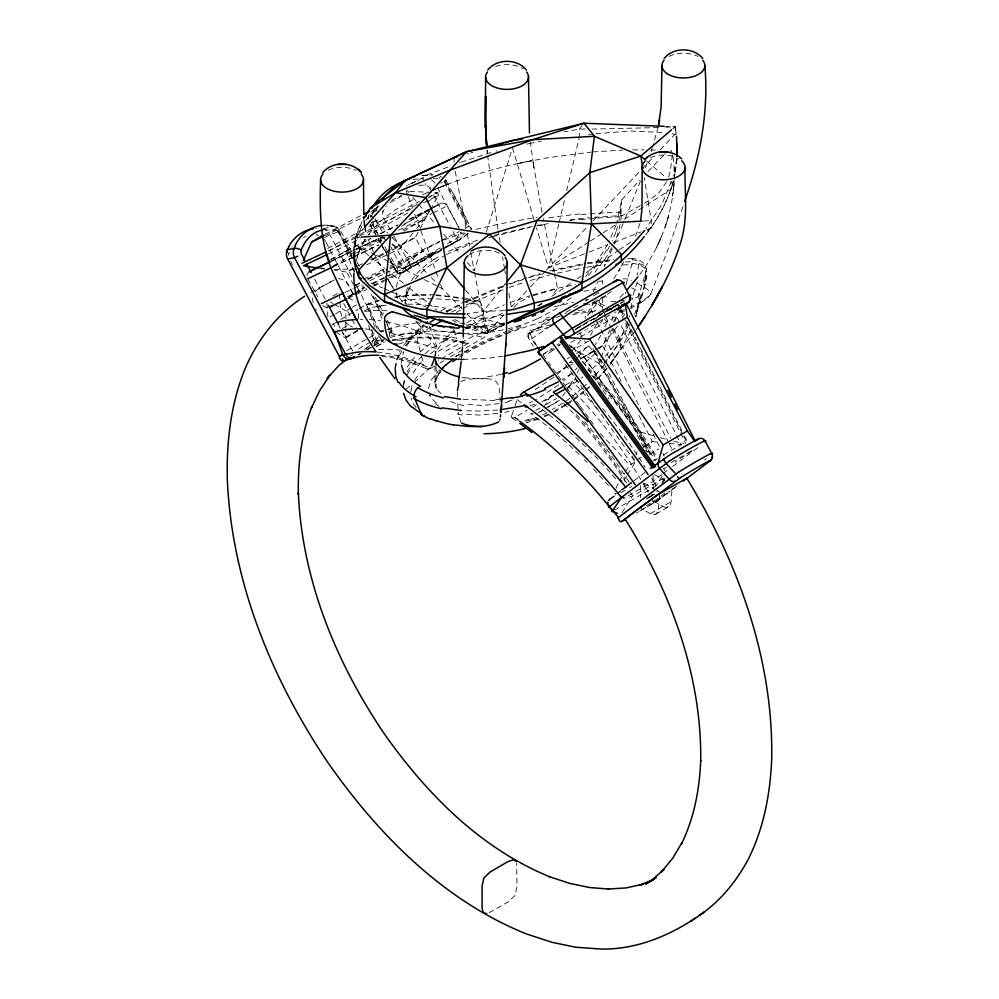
<?xml version="1.0" encoding="UTF-8"?>
<svg xmlns="http://www.w3.org/2000/svg" width="999" height="999" viewBox="0 0 999 999"><rect width="100%" height="100%" fill="white"/><g stroke="black" fill="none" stroke-linecap="round" stroke-linejoin="round"><path stroke-width="0.75" stroke-dasharray="5 3.75" d="M435.002 365.984L435.015 383.953L436.188 388.299A7.143 5.907 -25.7 0 1 434.777 392.27M336.014 332.205L345.741 337.899L345.791 328.921M345.804 327.435L345.904 310.976L350.949 308.067M358.441 318.644L358.491 311.164M457.342 392.27L457.392 396.915M632.242 259.84C631.955 258.379 632.792 258.092 634.452 258.691C660.526 263.661 637.424 299.8 636.313 314.31L640.996 294.53L635.776 316.72M406.368 292.083L405.169 303.584L406.605 294.593L408.878 288.723L405.869 296.765L410.502 286.101M401.298 363.137L403.409 352.522M639.235 263.948A7.03 5.694 -0.3 0 1 646.091 271.079L639.148 294.53L637.824 308.316M674.275 179.283L673.925 162.437L672.389 153.359M367.819 217.545L367.919 219.206M434.977 356.293L436.725 349.263M621.753 199.9L620.879 213.062M674.225 180.819C672.227 215.11 659.864 248.539 638.861 275.736M672.352 154.833L670.641 168.756A32.705 18.881 -60 0 1 668.518 176.923M677.06 158.404L675.099 173.177M462.475 347.689L463.149 338.099M659.477 494.855L658.441 509.015A13.449 7.767 60 0 1 657.679 512.075L655.844 514.148L653.221 514.672A10.689 6.169 60 0 1 650.386 513.711L641.321 508.541M655.844 514.148L668.481 506.855L670.317 504.782A13.449 7.767 60 0 0 671.078 501.723L672.115 487.562M353.946 272.327L354.133 269.992M677.035 158.629L674.537 175.949M438.686 359.677L438.299 360.264M461.713 356.868L461.963 353.808M394.855 368.619L396.228 360.339L399.937 351.236M634.552 460.814L563.136 361.151M461.575 358.391L461.863 355.357M676.847 158.541L673.338 175.961M387.05 320.03C389.735 324.525 394.892 332.03 389.523 336.738M410.701 392.295L411.925 386.613M403.296 386.825L404.333 381.618M620.978 203.034L616.658 223.277M395.354 368.156L397.515 359.752M428.396 388.474L431.019 380.444L437.175 372.39M631.318 308.341L632.18 298.763A6.568 4.171 -4.4 0 0 631.843 297.327M396.341 287.213L397.752 280.856A121.853 67.807 3.5 0 1 403.908 268.706M460.514 232.317L460.364 233.179M529.208 333.491L527.822 336.501L530.469 339.573L547.964 327.722M361.626 222.652L355.382 237.512L354.033 247.277L355.382 237.512L358.316 229.545A114.298 27.398 -44.9 0 1 362.063 221.803M403.296 385.589L404.508 379.408M504.57 324.675L486.963 333.204C481.343 333.454 486.488 329.87 489.035 330.607L504.957 313.786M634.452 314.473L641.595 297.015L645.429 280.994M675.012 173.626L674.412 176.536M644.305 287.063L644.805 284.59M354.657 247.565L358.054 234.915L362.063 225.886M356.056 261.513L360.302 248.152L356.168 258.966M435.027 355.856L435.976 346.566L415.721 320.816M610.988 308.104L610.701 309.465M658.154 126.798L653.209 144.88M374.45 344.618L374.438 341.858L380.869 338.661M558.816 224.026L548.463 267.844L587.549 252.672M559.178 222.515L565.247 196.828M566.67 190.784L579.158 137.912M471.166 229.258L471.328 228.559L470.854 229.77M639.934 223.389L634.889 238.474M637.225 282.03L631.705 299.288M616.158 488.236L618.381 482.642L622.127 480.482M673.338 181.119L672.727 183.504M673.438 180.719C668.144 200.337 658.216 218.806 645.754 234.777M598.738 281.281L602.659 280.919L601.361 285.464M672.477 184.453C666.733 202.797 657.292 220.18 645.379 235.215M533.029 295.692L557.479 288.586L551.723 295.791M636.251 315.11L635.701 317.045M625.824 285.127L632.355 262.687M671.39 181.244L661.788 204.545L645.941 228.584M467.345 262.512L474.263 270.804L480.706 250.062M486.238 232.292L512.062 149.363M651.023 151.736L652.359 147.615M527.897 335.015L528.421 337.937L533.341 346.116M682.879 206.743L668.256 248.813L650.524 294.705L645.242 298.963L630.481 306.943M518.431 420.342L511.7 415.609L513.748 409.627M515.109 405.631L517.157 399.65A7.255 2.61 -45.8 0 1 517.719 398.414M627.784 322.465L618.406 343.444L606.118 362.287M645.329 168.082L647.689 161.563M616.221 224.7L609.14 241.408M647.165 452.235L640.809 432.13L599.025 363.499L600.611 359.165M601.148 357.717L611.226 330.244M635.938 454.57L637.1 452.048M356.955 257.193L360.302 248.152M568.481 386.401A7.13 2.56 -45.8 0 0 575.112 379.008L575.849 376.973M577.372 372.889L578.508 369.83M640.459 181.056L623.613 222.477M580.294 327.123L580.594 326.398M606.418 323.276L604.882 326.973M489.035 330.607L486.963 333.204L504.507 324.6L483.241 318.681L468.456 317.907M598.401 293.456L598.876 292.307M593.394 291.808L597.789 281.581M623.101 223.689L614.323 244.118M329.832 225.599L333.104 226.061A5.445 2.735 -77.8 0 1 335.689 230.132A4.883 3.984 66.9 0 1 339.161 232.879L340.896 231.368L335.964 226.536L323.027 225.424M614.76 321.653L619.705 310.252M612.237 248.888L604.432 266.583M332.18 325.187L333.491 323.601L335.065 327.897M289.485 252.21L288.848 253.584A4.87 3.959 66.9 0 0 288.461 255.257M630.656 330.657L622.165 347.153L609.015 366.321M610.039 329.633L602.584 345.554L596.253 349.825M613.586 322.078L616.358 316.159L681.281 444.63L662.474 455.494M596.715 323.838L590.609 335.377M390.197 229.845L383.179 217.158A5.295 4.321 64 0 1 383.079 211.638L385.364 207.43M406.993 374.8L411.638 367.27M594.63 301.448L584.852 317.282M624.612 479.045L624.875 481.093L627.409 483.279M418.106 232.305L415.359 237.462L390.909 251.011M420.117 228.534L429.62 210.677M607.679 244.156L596.003 263.361L598.613 259.453L582.941 280.095M406.893 371.915L411.026 366.421L421.491 356.855M371.066 216.321L376.91 207.18M623.651 261.925L618.731 270.916L622.627 263.761M600.849 335.277L595.354 344.643M399.687 354.995L401.81 351.298M623.351 316.483L624.7 314.061M362.774 243.494L367.507 235.976M414.622 380.344L419.18 373.389M378.271 206.156L375.699 210.889A10.739 9.153 67.9 0 0 375.237 212.225M621.815 199.788L639.972 179.92M429.358 211.051L424.637 219.018L416.758 228.484M430.144 209.715L438.786 195.105L437.412 192.607L432.767 192.407M629.145 324.338L617.969 341.159L604.42 357.205M606.755 250.062L598.051 263.299L586.925 277.635M406.393 346.316L411.089 339.485M613.823 278.846L619.855 268.868M385.864 206.606L386.351 205.806M661.763 484.003L665.072 478.796M543.843 406.98L551.748 394.63M562.749 396.066L565.122 392.357M565.909 391.121L572.24 381.243A343.943 191.209 65.5 0 1 599.637 411.988M619.492 480.931L624.5 473.101M625.337 471.79L629.52 465.259L635.689 461.688A343.943 191.209 65.5 0 0 632.042 456.106M626.498 476.061L624.837 478.671A311.089 172.939 65.5 0 0 573.901 411.8M627.335 474.762L635.689 461.688M621.94 512.674L632.467 496.216L625.674 497.927M662.237 476.198L656.043 485.876A312.587 172.178 66.6 0 0 651.897 478.633M662.312 482.18L664.735 478.384M617.482 326.074L599.425 348.963M372.152 343.294L373.938 338.049L371.815 330.082M365.834 220.255L376.523 207.605M377.397 341.458L371.328 329.545M603.059 261.526L595.067 272.203M585.239 318.669L585.801 317.882M353.359 293.306L351.998 294.867L353.059 293.694M403.608 345.329L411.713 335.664L424.45 324.875M644.343 447.102L652.409 441.521L659.427 442.282M601.823 297.128L586.376 317.07M634.914 331.406L609.477 364.048M635.801 330.157L637.587 327.684M445.779 247.265L455.906 241.421A7.28 5.944 63.6 0 0 457.417 240.085L457.455 240.022M368.306 234.852C380.344 218.656 397.702 207.392 415.472 198.326M377.06 206.855L377.572 206.181M582.205 125.549L579.52 129.046L579.52 136.401M587.612 315.397L592.37 310.801L595.891 310.776M604.358 364.585L594.967 375.686M485.377 333.304L465.509 327.672L483.241 318.681L483.241 311.326L506.181 282.742M440.896 370.105L436.65 376.448L435.04 381.556L438.786 374.175L437.487 375.836L441.121 371.491M409.39 267.757L405.969 270.829L400.961 273.014M430.369 367.295L414.685 382.005M366.583 264.91L400.012 248.601L412.824 233.217M608.029 500.711L615.446 494.755M607.092 368.581L596.066 380.844M606.106 369.218L595.866 380.282M415.084 279.258L425.512 268.581L443.818 256.031M467.282 233.941L462.5 238.149L446.041 247.69M610.988 362.674C621.39 352.272 625.386 339.011 612.312 328.571M368.768 255.569L355.382 244.867L355.382 237.512L363.611 228.321M514.023 307.28L518.394 302.797A68.694 11.214 -21.1 0 1 519.043 302.222L529.532 296.915M468.269 233.192L463.361 237.55M569.842 362.6L571.74 360.552M575.212 370.005L577.197 367.919M511.326 307.068L529.37 288.012M530.432 286.888L545.279 271.204M546.341 270.08L587.849 226.249M593.169 220.629L641.058 170.055M642.12 168.931L653.833 156.568M660.214 149.825L675.112 134.091L675.112 126.736L665.846 126.374M377.31 206.756L378.109 205.919M648.026 171.478L663.274 155.532A13.212 7.63 -60 0 1 664.61 154.296M619.979 297.365L624.313 292.982M602.297 359.428L589.46 371.516M314.722 291.895L320.754 287.262L334.141 279.907M595.267 353.309L584.115 363.711M415.871 334.141L417.732 332.33M566.858 365.634L557.267 374.375M572.127 373.102L563.336 381.069M583.304 387.25L586.638 384.178M585.951 390.359L590.584 386.201M609.565 499.225L615.859 494.443M445.891 337.575L454.295 330.744M585.377 389.947L589.173 386.663M425.075 353.733L432.804 347.427L435.764 346.353M559.877 344.717L558.154 346.191M582.192 388.261L572.727 396.103M672.752 128.759L675.112 126.736L675.636 129.82M370.866 259.565L415.359 237.462L422.964 251.361C425.537 255.557 432.03 254.683 435.889 252.472L405.394 270.08L405.881 267.295L404.22 262.6L396.453 248.376L392.145 244.68M571.228 297.652L555.719 309.103L537.075 319.056M350.786 295.841C354.408 293.394 342.033 301.298 356.506 293.306M599.775 315.309L605.269 310.814M584.427 390.771L574.313 398.626M369.98 345.517L364.21 349.475M664.61 154.296L665.559 153.596M554.595 349.088L552.759 350.499M581.193 378.221L582.879 376.91M573.526 400.274L583.628 392.432M553.833 377.147L534.64 390.01M558.641 384.902L535.589 399.9M446.203 180.769L471.328 228.521L468.731 225.874L444.692 180.569M616.645 493.843L620.279 491.096M618.943 492.12L621.003 490.559M677.085 485.814L668.955 491.945M633.978 480.756L646.565 471.278M672.564 466.508L700.274 445.679M704.607 459.977L706.293 458.703M664.847 493.031L653.945 501.248L645.104 506.356M661.925 474.5L653.421 480.894A6.993 1.274 -30.3 0 1 645.179 486.014L625.886 497.165M662.986 473.713L668.306 469.717M639.51 511.226L655.456 501.985L669.243 491.645M672.677 489.073L674.387 487.787M671.078 490.284L677.297 485.626M656.38 501.273L669.829 491.221M655.506 501.948L657.18 500.686M667.707 492.869L655.294 501.773L640.696 510.539M569.717 398.351L565.259 401.561M595.042 318.768L598.588 316.171M593.793 319.68L596.116 318.007M577.734 380.794L567.707 387.55M691.583 451.024L675.012 462.137M425.724 327.597L427.397 326.423M571.828 373.326L561.987 379.732M537.862 305.906L541.683 303.284M551.873 296.278L572.252 282.255M577.347 278.758L581.168 276.136M586.263 272.627L618.106 250.737M619.38 249.85L633.391 240.222M647.402 230.582L651.223 227.959L651.223 220.604L644.28 177.56M530.519 332.58L529.12 333.541L542.819 324.238M543.518 354.046L551.972 348.326M569.205 402.16L571.778 400.412M405.844 389.173L408.554 387.162A72.415 21.454 -50.9 0 0 410.152 385.851A96.004 28.434 -50.9 0 0 411.638 384.615M541.183 325.337L550.099 319.305M557.155 344.817L558.903 343.631M610.314 309.603L617.719 304.608L619.805 308.753M581.143 358.179L594.48 350.224M643.706 446.79L652.409 441.521L637.462 412.724M605.681 295.329L597.976 300.499L596.665 299.762M607.23 294.293L611.875 291.171M608.591 310.464L617.157 304.683M610.127 314.747L587.287 328.971M593.581 295.879L598.588 292.52M654.095 494.455L654.457 494.218A7.143 4.121 60 0 1 651.61 494.555M324.675 237.662L329.87 234.628L340.796 231.231M565.721 405.444L553.758 412.325M567.02 404.583L572.227 401.136M350.349 356.131L352.672 354.633M562.762 403.234L552.285 409.553M588.911 241.933L548.463 267.844L536.488 227.847M590.209 241.096L601.96 233.579M603.259 232.742L616.308 224.375M624.138 219.368L671.103 189.273L671.103 181.93M458.853 357.48C487.012 339.822 518.556 328.184 550.536 319.605M640.634 302.847L641.296 302.435L630.394 308.366M411.388 183.691L430.02 173.751L449.95 166.309M433.853 259.465L440.896 255.232M565.684 404.433L555.419 410.289M439.323 343.269L464.248 329.608M445.741 351.086L471.004 337.387L503.921 323.127M640.996 302.622L647.789 297.902L650.749 294.218A6.444 3.634 1.4 0 0 650.849 293.419L647.976 289.76A37.85 21.379 1 0 0 647.027 289.061L635.501 282.23M463.973 351.923L482.292 341.945L506.893 331.119M459.665 355.369L463.286 353.221M310.989 292.482L334.215 280.007M460.839 381.568C469.83 377.659 480.244 378.796 489.822 378.983C501.086 379.62 499.363 393.594 500.299 401.523M389.473 329.083L391.108 328.097L387.5 329.583M594.43 350.999L580.669 358.953M653.521 503.134L652.26 500.462M325.112 234.216L362.3 214.885M376.898 210.302L371.665 213.324L372.602 219.043M389.96 202.76L401.723 195.966M418.431 185.215L425.224 185.24A5.37 4.383 64 0 1 429.832 188.249L432.043 187M327.647 248.489L363.411 229.483M444.006 181.206A5.295 4.321 64 0 1 444.405 181.855L446.128 180.719L443.369 181.918M329.021 250.999L343.843 242.432L413.648 207.642M417.245 204.246L374.25 229.071L328.421 250.774M427.997 198.039L437.412 192.607L429.033 196.778M407.867 212.949L368.668 234.865M426.685 202.098L438.786 195.105L423.426 202.76M330.382 259.553L370.729 238.386M331.193 259.578L345.966 251.049L370.929 238.611M403.971 224.251L429.233 209.665M401.461 226.149L432.505 208.217M433.853 207.442L440.609 203.546A5.382 4.396 64 0 1 447.015 206.031L458.441 226.985M333.441 265.672L350.961 255.557L335.889 227.984M391.97 237.874L394.58 236.363M403.733 231.081L424.637 219.018L401.011 230.732M345.966 251.049L352.797 268.544L346.628 272.103L334.59 270.117M333.029 296.104L339.348 292.457L340.597 310.914A13.449 7.767 60 0 0 341.346 314.86L342.632 318.032M355.457 285.289L360.402 282.442M347.315 296.915L364.76 287.063M349.525 296.628L353.271 294.468M354.52 293.743L364.51 287.974M440.209 247.902L411.201 264.648A8.154 6.656 63.2 0 1 410.439 265.01L393.668 236.051M447.465 243.719L465.596 233.242M390.909 257.48L399.937 273.227A7.305 5.969 64.4 0 0 401.91 272.59L442.407 249.213M441.745 250.037L403.434 272.153L384.965 280.906M443.069 249.275L458.916 240.122A7.18 5.857 64 0 0 461.201 232.243M405.319 271.191L442.145 249.937M334.278 314.56L327.959 318.206L326.923 302.822M335.539 313.836L340.597 310.914M352.21 307.33L358.529 303.684M340.622 319.455L358.079 309.365M359.415 308.591L366.133 304.72A344.293 224.375 57.9 0 1 378.471 300.874M364.573 310.864L369.518 308.017A343.943 220.23 58.2 0 1 387.587 305.095M342.332 328.559L348.651 324.912L352.535 327.185M357.717 330.219L345.08 337.512L340.896 329.508M345.741 337.899L358.366 330.607M346.665 350.699L367.832 338.474M369.155 337.712L375.774 333.891M352.285 350.549L352.372 350.499A1.736 1.411 67.1 0 0 352.659 350.899M389.61 335.652A5.569 3.259 60.8 0 0 388.848 331.406A1.736 1.411 67.1 0 0 389.298 329.171L389.385 329.133M358.716 348.801L369.48 342.595M371.628 341.346L378.084 337.625M364.498 349.413L368.294 347.227M373.976 343.931L382.904 339.722M358.191 354.595L360.839 353.072M366.133 350.012L383.329 340.085M358.154 354.995L360.826 353.459M367.52 349.588L371.541 347.265M374.138 345.766L383.853 340.122M376.011 346.641L384.515 341.97M376.673 346.378L383.628 342.357M440.309 311.313L445.704 308.192L447.29 312.487M430.719 327.235L421.316 332.667A7.255 5.32 -79.6 0 0 417.894 342.32L420.529 352.222M456.243 312.5L461.613 309.403M462.962 308.629L475.049 301.648A7.255 5.32 -79.6 0 1 481.855 305.382L487.337 328.346A312.587 204.183 57.8 0 0 459.54 323.027M457.679 340.06L438.361 351.211A8.791 1.086 83.1 0 1 438.698 355.806M441.208 358.891L468.506 343.132L462.662 341.733A304.008 195.08 58.2 0 0 392.207 340.172M380.057 355.344A305.157 150.637 61.9 0 1 430.557 368.444L434.553 366.084M439.885 362.999L443.893 360.689M450.561 356.83L483.928 337.575A7.13 5.232 -79.6 0 0 487.362 328.334M529.782 333.167L550.374 321.266M556.418 317.782L558.828 316.383M566.083 312.2L580.594 303.821M585.426 301.036L587.849 299.638M616.508 305.057L598.925 315.209M577.322 327.684L589.472 320.667M575.062 329.495L624.787 300.786M575.037 329.645L622.077 302.485M553.546 348.451L543.194 354.42M558.041 345.854L560.289 344.555M577.172 334.815L586.163 329.62M575.112 339.96L568.468 343.806L571.191 347.577M580.431 336.888L616.358 316.159M588.773 340.934L574.388 349.225L570.854 346.466M567.12 358.853L569.767 357.317M576.398 353.496L590.983 345.067M595.829 349.45L602.584 345.554L621.091 381.193M580.132 359.253L594.979 350.674L644.817 446.653M556.218 373.326L566.97 367.12M568.306 366.346L573.688 363.249M565.484 385.139L572.24 381.243M511.675 415.621A7.143 2.572 -45.8 0 0 515.109 417.22L527.122 410.277M532.455 407.192L536.463 404.882M541.795 401.798L553.808 394.867M535.726 410.452L540.921 407.455M546.128 404.458L556.518 398.451M547.789 406.955L559.39 400.262M545.067 408.866L559.477 400.562M539.922 411.85L542.582 410.314M637.012 459.727L642.007 456.843M649.425 454.32L658.853 448.876M653.071 460.926L657.105 458.591M671.316 462.525L689.922 451.785M614.497 496.478L609.615 499.275M620.953 492.744L627.409 489.023M629.557 487.774L631.705 486.538M663.723 468.818L666.395 467.27M663.786 478.121L632.904 495.954A344.293 205.757 53.2 0 0 630.282 492.707M614.373 510.139L647.464 491.046A7.143 1.124 -29.4 0 0 655.756 486.138M648.401 497.402L653.696 494.343M636.438 512.999L638.386 511.875M650.386 513.698L671.078 501.723M461.613 238.699L455.906 241.421M644.542 203.172L648.064 201.136A75.087 43.344 -60 0 0 649.987 199.95L659.377 192.145L665.958 182.717A34.778 20.08 -60 0 0 666.733 181.106M640.309 205.594L622.327 215.497L590.372 217.557M466.945 322.602L478.084 316.546M646.266 498.951L652.784 495.204M464.523 352.522L482.704 343.057L507.242 332.542M690.584 451.411L691.583 450.874M406.306 185.889L407.38 185.277M446.029 311.388L463.848 302.197M447.627 311.526L461.725 304.208M488.249 332.492L504.358 323.913M537.949 306.056L542.045 303.883M377.809 220.117L376.323 220.866L382.517 232.193M451.186 312.3L461.788 307.005M418.144 215.06L428.871 209.565M430.032 208.966L440.934 203.371M446.328 254.57L472.852 243.007M408.479 184.703L409.578 184.153M368.993 226.711L419.255 201.648M380.207 233.666L397.677 224.95M408.916 219.343L428.209 209.728M433.678 206.993L440.609 203.546M380.631 233.766L397.277 225.474M409.765 219.256L430.569 208.891M343.681 251.885A5.382 4.396 64 0 1 350.075 254.358L384.69 237.1M398.539 230.207L431.768 213.636M433.154 212.937L447.003 206.044M358.354 265.784L362.525 263.711M363.661 279.233L384.428 268.881M389.972 266.121L439.822 241.258M441.208 240.572L459.203 231.593M367.345 278.983L384.028 270.704M389.598 267.932L422.964 251.361L404.046 262.275L390.209 268.868M371.678 283.616L384.14 277.397M385.527 276.711L442.307 248.401M443.693 247.715L458.916 240.122M372.752 283.878L435.889 252.472L429.133 254.32M373.426 209.365L378.983 206.606M391.496 200.399L401.223 195.579M353.746 254.183L384.328 239.011M529.083 403.159L532.367 401.561M439.685 241.895L427.759 248.089A127.597 71.154 3.6 0 0 403.733 268.656M324.2 235.989L361.9 217.982M335.751 258.841L352.397 250.899M333.691 266.233L351.835 257.567M353.234 256.893L378.371 244.892M353.546 268.806L346.628 272.103L353.534 284.74M371.541 260.24L389.523 251.673M355.607 285.352L359.752 283.366M368.057 279.42L384.665 271.503M330.244 261.451L373.763 240.734M356.431 248.988L382.679 236.538M357.904 292.645L366.283 288.661M373.276 285.339L387.237 278.709M388.636 278.047L405.394 270.08M553.921 395.142L547.652 397.989M668.481 506.855L665.846 507.38M328.409 253.933L360.339 238.811M331.281 261.338L354.845 250.175M356.231 249.525L382.567 237.05M332.804 266.933L352.197 257.742M353.584 257.093L378.534 245.279M345.005 292.457L353.321 288.511M354.707 287.862L361.638 284.578M369.955 280.644L394.905 268.831A7.18 5.857 64 0 0 403.421 272.14L403.996 271.828M347.989 298.401L366.945 289.423M373.876 286.151L384.028 281.343M465.534 328.971L505.132 312.3M448.451 251.311L478.096 239.872M465.921 302.185L506.568 285.264M486.688 312.35L504.433 304.732M466.158 304.932L507.979 287.837M465.172 301.586L504.945 284.965L540.022 273.564M422.577 194.817L427.684 192.52M489.185 912.686L507.929 902.06L515.084 895.391L517.007 886.138L516.67 863.286M544.605 416.633L548.876 414.722M374.987 327.397L366.571 304.495L371.765 304.27L377.622 306.918L381.868 318.481M410.701 183.629L412.974 182.667M381.143 332.13L383.441 331.168M459.428 162.8L460.202 162.487M443.918 240.022L464.123 232.68M440.559 183.067L442.245 182.38M460.989 162.163L492.969 151.885M433.816 189.785L446.828 184.603L432.967 190.21C464.597 176.723 497.852 167.333 531.543 160.689L516.645 163.824L546.703 157.904L591.333 152.085M624.487 309.69L619.717 311.076L615.896 310.964M588.985 252.11L607.804 244.805M613.598 242.557L641.096 231.893M646.877 229.645L651.223 227.959M508.329 330.557L524.463 324.675M508.354 332.105L521.903 327.197M410.302 265.072C398.539 270.454 396.366 255.257 390.796 246.99M509.94 302.622L529.857 295.791M624.625 310.876L619.28 312.337L614.335 312.15M403.321 272.115L401.91 272.602M414.135 182.23L415.309 181.806M510.139 283.978L524.662 279.071M509.19 287.4L522.752 282.817M366.571 304.495L379.47 300.412M538.673 418.956L526.061 422.852M594.517 350.911L593.593 350.624L643.793 447.589M371.029 222.565L371.828 222.315M372.24 222.178L376.273 220.891L375.636 219.505M508.703 401.161L512.175 400.062M528.346 277.897L543.319 273.501M488.598 237.887L491.258 237.075M529.582 419.143L523.451 420.916M370.754 211.338L376.348 209.678A5.345 2.71 30.2 0 1 377.085 209.465M323.152 228.946L333.104 226.036A9.553 7.318 70.9 0 1 339.423 231.718L352.272 256.106M530.282 280.469L549.462 275.075M532.779 294.892L554.607 288.936L575.511 284.528M468.406 153.621L466.833 154.083M470.779 152.934L472.764 152.347M492.619 236.688L529.957 227.285M417.669 181.056L418.868 180.719M543.419 320.492L548.951 318.956M531.131 419.917L524.512 421.678M545.566 318.169L549.637 317.058M494.18 235.289L532.355 226.411M475.974 229.333L500.324 223.801L537.25 217.17M554.495 306.73L573.838 302.235M552.21 271.141L586.138 263.973M549.75 270.829L585.739 263.074M558.728 316.471L560.139 316.134M526.885 144.131L528.946 143.644M557.292 273.127L585.239 267.445M496.253 151.111L497.077 150.911M529.47 143.531L541.446 141.059M504.607 323.002L474.85 326.948L488.961 325.674M564.747 313.336L566.133 313.024M504.507 310.652L483.241 311.326L467.008 313.861M398.564 344.018L399.787 343.756A23.489 13.561 -60 0 0 402.934 342.595L420.129 332.03A2.198 1.274 -60 0 0 420.704 331.081L420.954 323.339M536.938 225.824L548.226 223.601M392.782 340.334L412.749 337.962L431.568 338.137L430.557 338.049L449.987 340.384L462.662 342.994L461.326 342.607M537.225 225.424L539.672 224.925M572.602 314.523L596.603 310.839M574.313 313.087L585.377 311.151M483.241 318.681L504.145 314.897M422.527 179.87L423.763 179.645M499.05 403.571L482.667 405.519L464.473 404.208M670.429 151.024L671.69 151.099L670.903 150.936M578.259 310.602L585.476 309.39M585.664 299.95L588.311 299.488M497.689 413.336L479.595 415.109L462.549 413.823M323.464 229.845L335.751 230.12M583.828 291.233L596.253 289.335M394.692 297.115L413.486 294.88L434.403 294.717M586.575 267.22L605.506 264.673M588.423 134.828L591.408 134.365M587.2 262.837L613.711 259.415M587.449 263.761L610.027 260.876M413.099 179.383L423.663 178.609M623.051 278.846L626.997 278.871L631.793 280.407M468.419 343.144L463.823 343.194M595.879 133.716L630.369 131.006L664.035 132.567M601.635 297.402L609.677 296.366M421.715 175.549L432.442 174.912M569.78 220.042L588.898 217.72M422.577 175.399L432.967 174.763M503.121 356.318L488.773 358.129L463.961 359.378M500.511 399.101L494.717 399.588M486.9 378.234L475.162 378.683L464.81 377.734M497.814 410.027L479.832 411.039L463.573 410.701M573.189 362.375L569.455 362.337M592.882 151.935L622.677 150.1M355.382 237.512L361.513 237.113M478.971 327.747L467.457 328.271M477.847 333.354L464.647 333.791M338.299 278.709C347.652 278.671 350.362 290.347 354.832 296.616M643.568 221.029L651.223 220.604M665.559 127.235L675.112 126.736L676.36 134.865M658.129 127.585L592.12 129.071M533.179 413.524L530.619 413.461L536.376 417.769A304.008 180.931 54.2 0 1 579.77 455.094M463.961 327.285L476.086 326.91L466.421 327.185M627.622 258.704L632.28 258.579L632.317 259.965M485.714 400.037L462.537 399.4M334.215 269.43L356.718 269.006M433.291 178.734L437.987 178.771M632.629 149.912L644.005 149.875M585.426 129.071L579.52 129.046A273.951 31.918 -11.3 0 1 564.323 131.843M465.821 328.309L468.581 328.334L465.571 328.284M651.111 150.012L655.369 150.087M462 333.753L438.636 331.044A52.597 29.695 1.1 0 1 431.456 329.021L422.877 325.412L415.809 320.879M409.565 191.433L431.218 192.345M435.839 294.805L464.223 298.114M317.657 235.202L318.469 235.264M381.643 356.218L395.542 358.316L411.301 362.6M669.255 443.344L681.281 444.63M672.165 133.629L675.299 134.815M319.43 268.381L326.71 269.568M320.966 267.857L324.775 268.494M673.788 441.371L683.978 443.319M465.696 298.414L478.221 301.124M640.809 432.13L654.32 435.976M660.327 437.687L666.321 439.385M415.646 364.123L410.252 362.225L426.561 368.569M430.557 368.394A7.143 5.232 -79.6 0 1 423.913 364.96L412.924 360.477A314.785 156.006 61.9 0 0 377.26 352.085M611.813 309.64L609.415 308.504M606.917 309.69L607.879 310.102M371.441 282.979L382.679 287.937M384.091 288.549L389.71 291.034M391.121 291.646L426.261 307.13M454.52 319.568L464.473 323.951M465.896 324.575L484.365 332.717M355.382 244.867L374.675 254.583M376.049 255.282L388.449 261.526M389.835 262.225L422.889 278.896M424.275 279.583L438.049 286.538M439.423 287.225L442.182 288.611L461.738 308.554M654.42 474.5L664.647 480.332M644.343 483.254L655.856 489.81M657.13 490.534L659.69 491.995M653.296 500.874L663.011 506.406A10.689 6.169 60 0 0 665.846 507.38M604.52 305.831L595.716 300.562M452.297 320.042L456.256 322.327M599.025 363.499L574.388 349.225L609.015 398.976M392.045 243.981L400.012 248.601M348.301 297.702L355.969 302.185M330.544 301.998L333.104 303.496M334.39 304.245L345.904 310.976M602.509 307.417L596.253 303.034L596.977 303.659M646.902 451.136L649.512 452.51L603.546 362.849M512.05 417.932L516.52 421.066M603.758 363.499L604.582 364.073M646.353 450.761L645.679 450.237M596.366 303.134L593.918 301.086M369.98 256.543L384.578 268.207M385.789 269.181L404.033 283.778M408.891 287.675L427.135 302.26M428.346 303.234L436.863 310.04M570.679 345.654L583.678 356.468L631.493 424.513M377.847 233.441L374.25 229.071L372.839 220.479M382.292 237.163L386.738 240.896M383.067 342.17L381.406 339.71M646.64 161.014L665.284 176.948M383.541 237.287L384.59 238.187M602.946 362.837L584.477 340.946M397.365 272.577L389.373 259.278M599.05 313.112L600.499 314.573M582.205 361.501C610.864 389.885 635.451 422.227 656.505 456.593M370.367 215.397L373.626 218.719M374.712 219.83L387.737 233.117M392.083 237.537L426.923 273.052M431.281 277.497L436.725 283.054M467.157 314.086L484.54 331.805M563.823 403.409C586.813 426.648 606.693 452.784 624.437 480.194L624.762 480.906M345.117 321.828L345.816 322.615A10.689 6.169 60 0 0 348.651 324.912M416.108 407.492L412.812 402.872L411.039 398.089M604.17 318.681L609.365 324.925M407.055 190.26L409.028 192.632M412.987 197.365L417.932 203.284M418.918 204.47L435.714 224.6M443.618 234.078L460.427 254.221M465.571 290.085L483.241 311.326M614.772 493.106L615.284 493.718A13.162 4.296 -74.8 0 1 615.334 493.231M363.349 287.075L362.575 286.026M593.556 350.574L593.206 349.712M542.857 354.832L551.997 367.395M552.922 368.656L565.721 386.238M566.633 387.5L575.774 400.062M576.698 401.311L579.432 405.082M580.344 406.343L589.497 418.906M590.409 420.154L593.156 423.926M583.678 356.468L646.241 445.092L651.41 457.067M536.7 345.554L532.554 338.861A42.532 27.772 50 0 1 529.882 333.129M402.297 301.948L396.091 292.57M445.542 179.445L446.328 180.657M362.088 285.302L361.713 284.703M394.568 290.209L386.675 277.41M629.095 482.092L627.409 479.408A304.008 168.843 65.6 0 0 583.853 420.816M582.08 337.475L579.795 332.405M388.136 279.857L392.52 287.2L388.136 279.745M384.49 273.526L373.951 253.284M460.914 422.302L458.916 416.233A72.415 71.528 43.1 0 1 458.566 413.798A96.004 94.83 43.1 0 1 458.391 412.312M663.498 468.306L664.922 470.791M389.548 258.379L395.879 270.454M386.863 253.646L382.58 246.029M388.648 257.992L382.13 246.428M387.312 251.099L384.315 245.742M380.444 242.208L378.321 238.361M377.809 238.661L381.406 245.13M380.119 238.212L381.918 241.446M378.321 234.977L371.153 221.953M376.186 234.528L370.342 223.913M369.955 224.45L375.649 234.777M381.306 243.968L387.038 254.433M389.897 259.665L394.905 268.831M350.062 254.37L352.21 258.291M352.797 268.544L354.87 272.327M307.854 278.746L317.869 297.065M444.405 181.855L468.581 227.797M437.624 187.787L459.165 228.209M429.832 188.249L431.605 191.508M433.379 194.768L450.174 226.149M350.961 255.557L352.41 258.242M352.372 350.499L342.919 332.754M453.047 193.157L466.183 218.132M613.011 328.721L670.878 438.361M325.174 299.2L314.385 278.684M596.69 321.74L597.414 323.127M340.896 231.343L352.147 252.809M339.173 232.867L351.848 257.043M324.4 239.285L325.512 241.421M326.074 242.482L354.083 296.066M343.743 303.559L351.423 318.219M352.123 319.555L356.318 327.547M338.798 325.512L340.197 328.184M290.821 261.451L292.495 264.648M357.08 262.238L359.203 266.296M351.848 276.598L329.87 234.628A9.503 7.293 70.5 0 0 323.639 229.008M452.984 231.518L457.417 240.072M375.324 297.29L383.616 313.361M371.391 294.48L382.555 316.071M355.769 284.141L356.893 286.301M357.392 287.262L380.569 332.38M428.971 393.631L430.319 396.665M373.151 296.191L383.092 315.509M386.85 324.425L389.298 329.183M385.564 320.317L389.847 328.721A6.993 5.207 73.1 0 1 389.635 336.126M655.844 485.626L653.421 480.894A5.282 4.308 58 0 0 651.261 478.234M681.805 430.532L637.449 342.033M684.515 435.914L687.899 442.632M620.491 310.14L624.65 318.444M625.349 319.83L682.866 434.702M683.566 436.088L686.338 441.62M617.857 307.854L685.776 443.481M605.519 316.546L611.063 327.622M611.75 328.996L668.581 442.482M669.268 443.868L672.739 450.786M596.99 321.803L640.646 408.991M653.121 433.903L660.052 447.739M662.824 453.284L664.21 456.043M618.506 304.008L620.529 308.079M621.203 309.44L624.587 316.233M627.297 321.666L636.775 340.671M315.709 308.916L316.321 310.239M373.301 251.873L367.732 238.374M592.619 313.261L589.21 304.333M406.156 190.809L407.767 195.192M408.304 196.653L412.612 208.329M414.76 214.161L438.424 278.396M440.571 284.24L442.182 288.611M453.608 329.67L456.768 338.261A311.089 199.188 58.2 0 0 389.273 335.726M429.433 326.261L437.862 349.175A311.089 158.791 61.6 0 0 392.844 339.897M369.518 308.017L377.272 329.108M368.506 325.637L374.2 341.109A311.089 158.791 61.6 0 1 383.978 340.035M512.512 147.877L534.265 220.442M313.162 302.585L312.262 297.927M397.302 298.501L396.166 292.045M421.665 356.456L423.938 364.947M554.183 272.228L543.256 218.469M554.482 273.701L557.604 288.936M405.507 303.971L405.219 299.325L406.418 305.045M542.057 212.35L532.966 161.663L533.891 167.545L530.369 142.158M455.232 171.241L466.058 227.909M467.232 234.041L469.58 246.291M470.741 252.422L474.263 270.804M474.55 272.302L485.776 331.056M508.866 293.319L511.151 306.281M504.62 269.131L502.547 257.055M504.882 270.642L505.407 273.664M593.156 349.413L593.069 348.476M500.099 242.445L498.189 230.781M497.964 229.395L487.749 156.706M675.724 130.332L676.173 133.404M487.125 150.275L487.437 153.297M487.162 150.399L487.45 153.371M405.219 299.325L405.332 302.485L405.244 299.488M487.15 150.574L487.45 153.646M458.054 408.554L457.592 401.561M391.933 331.618L391.858 330.394M625.436 292.183L625.449 293.806M653.146 475.287L653.246 491.845M640.534 485.589L640.596 497.627M620.879 213.199L620.879 213.374A15.46 8.929 -60 0 0 620.891 214.061L621.091 215.06A2.26 1.299 -60 0 0 621.39 215.409A2.522 1.449 -60 0 0 621.902 215.534M602.659 280.919L602.659 284.016M602.659 297.927L602.659 307.192M454.058 157.767L454.058 162.175M436.188 366.471L436.188 388.299M617.482 226.623A276.823 159.365 13.5 0 1 615.709 232.342M620.504 208.866A276.823 159.365 13.5 0 1 618.868 220.816M581.168 214.623A276.823 113.811 -0.7 0 1 621.303 212.063M615.771 232.355A319.53 183.828 11.5 0 1 612.337 240.734M609.652 246.216A319.53 183.828 11.5 0 1 607.417 250.274M503.783 324.213A127.597 68.044 1.6 0 1 501.123 324.737A121.853 65.147 1.7 0 1 478.933 327.635M620.104 224.475A245.454 142.095 7.1 0 1 615.771 239.223A299.7 173.214 6.1 0 1 613.811 243.519M621.366 215.409A245.454 142.095 7.1 0 1 620.641 221.478M580.344 219.83A245.454 120.779 -0.4 0 1 621.54 216.758M611.7 247.764A299.7 173.214 6.1 0 1 603.259 261.588M536.863 318.918A121.978 66.97 1.1 0 1 508.154 328.733M503.309 329.832A121.978 66.97 1.1 0 1 477.897 333.516M548.726 217.782A319.53 139.523 -0.4 0 1 580.744 213.873M540.072 225.449A299.7 151.074 -0.2 0 1 547.415 224.026M569.83 220.367A299.7 151.074 -0.2 0 1 579.969 219.018M406.019 292.045A121.978 68.744 2.4 0 1 407.642 287.7M411.451 280.644A121.978 68.744 2.4 0 1 434.028 259.553M364.548 311.413A343.943 175.562 61.6 0 1 388.524 310.889M407.567 304.158A343.943 220.23 58.2 0 1 445.704 308.192M395.154 297.315A344.293 224.375 57.9 0 1 430.482 295.279M436.101 295.567A344.293 224.375 57.9 0 1 475.062 301.698M333.903 323.351A344.293 171.241 61.9 0 1 337.475 322.365M360.127 319.393A344.293 171.241 61.9 0 1 362.762 319.368M369.48 319.605A344.293 171.241 61.9 0 1 380.494 320.779M386.126 321.753A344.293 171.241 61.9 0 1 421.328 332.729M387.137 329.682A312.587 204.183 57.8 0 1 417.994 322.739M377.634 306.943A337.412 220.404 57.8 0 1 383.516 305.12M401.785 301.024A337.412 220.404 57.8 0 1 481.88 305.419M390.234 337.512A305.157 199.85 57.8 0 1 483.941 337.625M381.094 338.461A7.143 4.121 60 0 1 378.434 335.726M379.732 331.843A7.143 1.673 -20.2 0 1 383.541 330.532M463.748 342.982A8.791 7.93 -4.5 0 1 457.517 340.184M378.746 349.638A304.008 154.683 61.6 0 1 401.286 350.237M364.697 328.958A337.412 167.22 61.9 0 1 371.153 329.458M379.058 330.544A337.412 167.22 61.9 0 1 383.079 331.281M389.86 332.779A337.412 167.22 61.9 0 1 417.882 342.37M600.262 433.666A343.943 204.583 54.3 0 1 629.52 465.259M542.257 409.465A311.089 185.027 54.3 0 1 616.895 480.182M575.099 379.021A312.587 172.178 66.6 0 1 579.345 383.191M602.672 408.541A312.587 172.178 66.6 0 1 645.167 467.42M568.481 386.438A305.157 167.882 66.8 0 1 640.971 479.807M643.156 483.528A305.157 167.882 66.8 0 1 647.452 491.058A7.143 4.121 60 0 0 648.314 492.157L645.167 486.038A5.569 3.259 60.7 0 1 643.955 483.329M587.799 369.38A337.412 185.864 66.6 0 1 656.855 459.552M591.645 375.299A344.293 189.86 66.5 0 1 655.481 460.801M657.155 490.784A7.143 5.594 32.6 0 1 656.768 491.783M541.533 410.776A8.791 6.219 -2.5 0 1 538.236 412.624M584.403 459.677A304.008 180.931 54.2 0 1 587.162 462.462M593.518 469.08A304.008 180.931 54.2 0 1 610.289 487.787M517.157 399.675A337.412 201.773 53.1 0 1 524.125 404.632M515.097 417.245A305.157 182.605 52.9 0 1 518.431 419.555M631.643 287.924A14.086 7.48 5.3 0 1 639.035 294.518M639.198 294.543A7.567 6.119 0.1 0 1 632.18 298.664M637.587 308.291A216.808 135.739 1.1 0 1 635.901 315.072M626.673 330.07A294.593 179.408 -5 0 1 603.983 362.962M555.844 410.664A144.867 99.713 11.7 0 1 553.883 411.675M548.588 414.185A144.867 99.713 11.7 0 1 544.143 416.071M537.974 418.381A144.867 99.713 11.7 0 1 531.543 420.467M629.632 315.896A209.59 133.541 5.4 0 1 629.382 316.833M547.152 412.837A141.446 98.826 13.7 0 1 541.67 415.347M535.976 417.632A141.446 98.826 13.7 0 1 530.019 419.705M411.713 386.588A131.231 65.509 1.5 0 1 412.025 385.651M413.149 373.089A136.513 63.711 -6.1 0 1 422.777 360.726M430.519 353.821A136.513 63.711 -6.1 0 1 437.525 348.701M610.739 301.86A174.7 87.912 -5.2 0 1 623.726 300.599M404.12 381.593A137.737 70.454 2.6 0 1 404.408 380.557M407.38 367.008A140.609 66.921 -6.4 0 1 414.485 357.605M419.98 352.098A140.609 66.921 -6.4 0 1 433.691 341.496M623.114 264.935A188.374 137.325 -0.8 0 1 632.355 264.71M632.355 263.286A14.161 6.656 7.3 0 1 646.078 271.079M645.454 271.179A190.559 108.491 -15.8 0 1 643.743 284.703M548.676 399.013A146.716 100.474 11.3 0 1 540.846 402.172M534.977 404.195A146.716 100.474 11.3 0 1 528.921 406.006M638.436 264.023A185.939 106.206 -17.1 0 1 637.287 274.875M632.242 259.802A7.105 4.171 -0.1 0 1 639.273 263.873M495.042 400.362A145.629 84.44 7 0 1 485.964 400.811M403.109 352.485A145.779 72.178 0.4 0 1 403.484 351.511M410.651 339.448A131.418 60.727 -6.8 0 1 415.384 334.078M415.447 332.08A137.85 61.576 -8.7 0 1 423.638 324.787M625.486 261.938A183.779 135.19 -1.2 0 1 632.217 261.825M397.177 359.715A153.097 77.572 0.4 0 1 399.25 354.932M405.344 345.816A139.785 66.159 -6.8 0 1 410.377 340.072M408.766 339.885A146.653 68.194 -7.9 0 1 423.426 327.023M478.309 316.646A212.787 103.746 -6.7 0 1 486.9 312.475M437.737 349.363A83.716 42.333 -5.1 0 1 447.764 338.087M464.71 377.972A37.3 19.593 3.1 0 1 461.975 377.51M501.123 374.275A83.716 50.312 4.5 0 1 486.288 376.785M552.647 350.424A212.787 138.961 7.7 0 1 545.591 355.507M430.856 395.03A7.143 5.907 -25.7 0 1 429.632 395.342M441.071 393.556A37.175 17.732 7.3 0 1 436.538 388.286M610.314 309.016A16.558 9.653 -61.5 0 1 606.905 310.165M455.631 356.568A150.037 69.555 -8.2 0 1 460.601 353.284M529.932 330.769A279.62 157.842 -4 0 1 550.274 324.737M583.541 303.758A219.256 153.971 0.8 0 1 599.288 301.611M437.087 372.377A106.319 51.898 -6.1 0 1 439.797 369.717M455.856 356.668A160.989 75.849 -7.7 0 1 458.578 354.982M527.672 333.516A291.009 163.948 -3.9 0 1 548.426 327.297M583.254 305.182A237.163 165.322 0.9 0 1 598.101 303.084M604.657 313.199A217.894 127.048 -4.7 0 1 604.12 315.622M580.719 340.222A277.385 165.672 -4.1 0 1 571.515 351.311M509.028 401.561A96.216 63.699 9.1 0 1 504.994 402.709M463.861 405.606A37.025 19.443 6.2 0 1 448.351 400.337M612.924 316.034A236.626 137.787 -4.4 0 1 611.288 323.476M586.338 347.128A288.773 171.978 -4 0 1 574.875 360.427M509.265 411.151A106.905 69.967 8.2 0 1 504.882 412.312M462.062 415.022A42.42 22.565 5.2 0 1 454.046 413.149M439.173 406.431A42.42 22.565 5.2 0 1 435.015 403.221M436.413 402.834A42.707 21.166 6.1 0 1 430.606 396.64M328.234 170.242A21.441 12.375 0 0 1 356.243 170.454M495.604 66.533A21.441 12.375 0 0 1 523.301 68.943M650.399 157.655A21.441 12.375 0 0 1 674.15 156.618M678.371 158.416A21.441 12.375 0 0 1 679.12 158.853M469.305 254.708A21.441 12.375 0 0 1 501.048 254.021M669.005 56.406A21.441 12.375 0 0 1 697.801 56.406M377.41 341.458A6.956 5.669 66.5 0 1 375.886 342.844M323.464 225.237A49.138 40.022 66.9 0 1 329.807 225.312M315.684 228.571A48.239 39.286 66.9 0 1 316.271 228.521M288.886 253.559A5.42 2.435 21.8 0 1 288.524 253.309M292.033 247.215A40.834 33.254 66.9 0 1 292.345 246.778M303.496 237.387A40.834 33.254 66.9 0 1 305.931 236.388M316.046 234.827A40.834 33.254 66.9 0 1 317.645 234.915M378.034 337.075A7.667 1.461 -61.8 0 1 376.773 339.423M363.411 287.2A7.18 5.857 64 0 1 361.975 288.424M327.21 307.58A7.18 5.857 64 0 1 322.19 304.77M307.068 275.999A5.382 4.396 64 0 1 308.454 272.315M380.669 242.257A5.382 4.396 64 0 1 382.255 237.275M411.238 264.698A42.532 19.655 66.6 0 1 409.415 267.794M382.08 210.901A5.345 2.71 30.2 0 1 383.054 211.613M401.386 265.397A75.899 35.327 64.2 0 1 395.379 268.481M468.756 225.949A75.3 49.925 52.2 0 1 465.334 228.409M399.65 273.751A8.167 5.195 -54.9 0 1 396.453 270.117M458.841 234.116A8.117 2.023 -62.6 0 1 456.78 238.299M375.649 219.505A10.739 9.153 67.9 0 1 375.399 218.793M440.097 176.086A10.739 8.354 66.3 0 1 441.833 177.235M439.51 177.285A5.345 2.86 -89.5 0 1 439.835 178.521M431.268 179.832A10.677 8.317 66.2 0 1 435.252 183.554M425.224 185.24A5.357 2.885 89.3 0 1 425.124 183.504M368.444 218.531A10.689 9.103 67.8 0 1 368.631 214.822M370.641 217.245A5.382 4.396 64 0 1 370.916 216.621M370.891 216.171A5.357 2.747 31.5 0 1 369.642 214.71M535.689 344.88A75.899 47.378 50.5 0 1 531.818 339.061M604.383 313.199A75.3 36.688 67.4 0 1 598.676 300.287M602.609 320.105A8.117 6.731 -55.5 0 1 600.037 323.102M608.254 500.736A5.282 4.308 58 0 1 609.715 499.05M609.365 500.736A5.569 3.172 59.4 0 1 610.189 498.951M659.54 496.978A7.667 6.593 -56.5 0 1 656.131 502.972M435.164 380.969L435.002 382.467L435.502 379.47L435.164 380.969M674.038 183.941L672.539 195.979L674.038 183.941M646.091 275.437L645.217 282.118L646.091 275.437M668.843 215.047L665.134 227.285L668.843 215.047M661.763 236.164L656.418 247.777L661.763 236.164M364.198 240.859L359.453 249.812L365.097 239.335L364.198 240.859M653.134 494.98L646.515 498.801L653.121 494.98M404.67 271.528L402.322 272.552L404.67 271.528"/><path stroke-width="1.5" d="M363.461 179.57L363.798 214.273M500.661 412.45L500.636 409.578M528.483 76.723L529.458 132.979M507.155 262.824L506.468 334.415L500.936 412.325M485.614 77.285L485.389 119.73L486.663 145.742L485.477 125.574L485.601 95.941L485.514 127.198L485.477 125.574L486.563 144.455M661.975 65.584L661.101 107.28L658.541 125.1L659.602 119.818L659.402 120.854M353.946 248.589L353.996 259.59A91.533 37.425 45 0 0 355.744 268.631L358.778 277.41A82.767 15.472 32.8 0 0 360.939 280.107L380.307 298.401A92.12 17.22 32.8 0 0 384.565 301.835A92.12 1.586 18.9 0 0 389.048 303.446L420.591 314.548A82.767 1.424 18.9 0 0 426.86 316.72L464.023 327.247L439.011 319.218M677.172 156.256L676.822 143.519M457.38 390.809L458.816 383.716M505.919 345.966L506.031 343.494M353.858 273.489C353.097 301.186 366.883 329.57 391.783 342.944A18.282 10.552 -60 0 0 393.606 343.868C414.872 355.919 439.822 359.64 463.961 359.378M501.623 405.294L501.298 408.641M463.224 336.85L464.273 262.525M500.599 414.772L500.449 416.87M395.254 369.168L395.741 376.361L398.039 382.455M677.022 156.381L676.535 136.351M503.958 377.26L504.645 367.669M462.087 352.272L462.475 347.689M409.578 309.815L384.565 301.835L384.565 294.48L390.621 235.165L425.811 197.577L466.483 151.686L583.99 123.227L664.298 126.324M461.251 361.301L458.379 383.079M640.746 220.017L641.982 209.091L642.182 167.12M507.33 323.339L581.918 289.985L581.918 282.642L591.52 223.876L589.797 172.652L594.405 136.301L583.99 123.227L532.692 139.685L449.975 170.155L395.479 192.682L370.367 208.054A107.53 25.774 -44.9 0 0 364.448 217.52A114.298 27.398 -44.9 0 0 363.611 218.993M434.665 357.48L432.405 364.148M657.804 463.636L663.149 444.93L687.399 430.931L694.38 440.884M499.737 420.03L500.062 419.018M684.602 201.411C700.012 157.842 708.915 111.938 704.844 65.584M507.13 281.543L520.516 264.872L537.012 220.417L589.797 172.652L640.821 156.031L671.565 129.77M304.87 260.552L301.698 254.508A4.883 3.984 66.9 0 1 301.311 249.987C304.757 240.759 311.95 232.118 322.015 230.132M620.329 308.828L622.177 304.558M303.321 260.427L311.638 241.995L323.763 234.99M295.479 245.429L294.093 248.576A9.553 8.117 73.3 0 0 294.53 257.63L345.617 354.258A6.993 6.031 77.4 0 0 353.858 357.405L345.791 360.252M642.032 221.116L591.52 223.876L537.012 220.417L489.535 234.365L446.915 267.67L426.86 309.365L426.86 316.72L439.348 316.895A91.533 7.867 2.2 0 1 453.958 317.307L465.546 317.769M288.723 246.978L287.425 249.575A5.42 2.435 21.8 0 0 287.25 252.173M698.014 439.061L695.229 441.233M371.753 208.391C379.195 195.617 391.084 185.09 405.494 181.081M431.518 365.696L431.993 364.91M637.587 327.684C656.443 299.85 673.264 269.93 682.117 237.312C688.036 214.548 684.49 190.871 685.052 167.682M624.213 497.902L621.478 497.502L611.912 511.788L612.887 511.238M638.985 325.587L645.504 315.846M637.2 509.64L657.667 494.792L686.775 478.146L684.665 480.007M655.519 877.996L650.873 880.931L663.948 869.48L661.076 872.327L672.527 858.466L682.18 842.369L681.518 843.743C694.293 817.781 699.6 788.898 700.699 760.164L700.699 761.163C701.872 675.024 670.416 591.321 625.149 519.093L634.865 511.401M382.567 199.475C389.71 189.448 399.912 181.443 411.75 177.797M664.098 58.554C673.139 46.978 693.681 46.978 702.722 58.554M644.642 230.369C626.997 251.423 606.405 271.353 581.231 283.142C569.393 291.72 556.031 298.489 541.645 301.461C529.507 303.334 518.431 309.74 505.944 310.477M322.714 172.702C331.83 161.189 352.485 161.139 361.426 172.864L359.777 170.817L361.101 172.415M487.737 69.98C496.853 58.479 517.245 58.479 526.361 69.98M364.635 227.173L395.479 192.682L405.082 180.544L466.483 151.686L532.692 139.685L594.405 136.301L640.821 156.031L645.479 160.015M637.936 276.898L627.31 289.61M644.268 236.563C623.513 262.824 595.779 284.016 565.097 297.04A138.112 0.924 -23 0 0 555.257 301.174L534.265 310.027L507.217 323.276M506.318 314.523L534.265 310.027L534.265 302.685L520.516 264.872L489.535 234.365L439.76 226.311L390.621 235.165L358.778 270.055L358.778 277.41L361.601 278.646M441.808 369.056L442.769 368.019M498.763 421.803C488.149 427.397 472.564 427.884 461.55 423.101M645.429 158.978C653.346 150.787 667.07 149.738 676.835 155.132M576.623 292.769L577.909 291.521M645.866 158.491L647.389 157.055L646.852 157.567M445.629 365.197L452.909 359.265M609.24 507.017L608.416 507.43L669.205 461.201M370.367 208.054L382.754 197.864A130.282 8.616 -35.1 0 1 390.122 192.045L405.082 180.544L443.856 162.512M570.417 294.056L566.883 296.865M699.812 915.059C720.479 901.21 736.4 881.218 748.151 859.49L748.813 858.129C764.073 827.147 770.391 792.682 771.703 758.391L771.703 757.379C773.139 658.304 737.761 561.913 686.775 478.146M347.015 359.078L339.098 365.297L327.148 378.359L329.995 375.112L319.755 390.509L311.376 408.029L312.025 406.293C301.211 434.29 297.777 464.498 298.364 494.343L298.376 492.869C301.948 578.858 335.577 661.363 383.191 732.205C425.649 792.994 480.556 848.763 550.324 877.01L549.063 876.598L569.755 883.403L589.922 887.574L609.353 889.085L607.629 889.085L626.086 887.924L643.443 884.09L639.323 885.289L652.684 879.932M683.328 481.056L684.003 480.544M686.313 478.833L710.589 460.489L709.015 461.151M537.637 352.26L572.14 328.309L629.258 295.342A10.677 0.962 -29.4 0 1 629.845 296.104M631.405 482.704L622.04 489.772M650.349 468.444L670.579 454.42L698.026 438.998M681.368 477.11L621.628 521.503L625.049 519.567M304.645 296.228C277.073 313.748 256.568 340.771 244.243 370.816L243.594 372.54C230.694 405.944 226.586 441.983 227.297 477.609L227.297 479.083C231.518 580.794 271.291 678.358 327.597 762.137C377.909 834.252 443.119 900.211 525.824 933.715L551.785 942.257L575.849 947.252L600.761 949.05C638.536 949.837 674.038 933.865 704.095 912.162M430.045 322.402L434.952 319.093M452.659 361.638L456.331 359.128M559.24 302.322L561.5 300.786M614.148 282.055L616.683 280.269L559.253 313.349M552.36 342.108L538.661 351.386L538.973 353.072M622.677 306.306L628.808 302.123L599.35 318.581L565.958 338.873M691.171 920.891L695.479 917.969M551.248 318.531L558.928 313.536M549.5 326.685L570.579 312.575L623.388 282.43A10.739 0.974 -29.5 0 1 623.651 283.129M560.651 342.445L562.412 341.258M617.307 309.915L619.093 308.716M566.57 403.871L568.331 402.734M459.128 327.422L461.663 325.799M678.683 472.115L618.468 517.47L609.19 506.431A5.282 4.308 58 0 1 607.892 502.147M616.033 280.569L616.121 280.519A5.345 4.658 62.1 0 1 622.739 282.655L629.258 295.342A5.357 4.62 61.8 0 1 628.146 302.397M554.92 340.696L552.147 342.457L648.051 474.425M656.181 877.522L645.566 884.04L652.909 880.156M557.817 301.785L542.794 310.264L523.538 318.069M540.646 358.891L523.938 367.919L508.628 373.801M317.083 267.233L309.103 271.828L329.895 261.988M329.458 307.168A7.18 5.857 64 0 0 329.957 306.905L332.642 305.394M471.178 251.074C481.58 244.68 497.452 245.642 505.119 255.819M345.517 360.377L347.415 359.278M354.22 356.893L351.573 358.416A7.143 4.121 60 0 1 349.163 358.204M429.495 317.545L426.798 319.106A343.943 175.562 61.6 0 0 414.16 315.297M432.067 326.461L442.807 320.254M564.722 337.45L589.472 339.061L627.36 317.183L625.262 303.771M520.442 394.792A7.255 2.61 -45.8 0 1 523.988 391.945L553.533 374.875M562.787 386.7L553.321 392.157A343.943 204.583 54.3 0 1 587.874 421.69M564.822 389.285L555.956 394.13M389.91 312.699L387.937 313.848A20.679 11.938 -60 0 0 387.425 314.161L385.002 316.608A2.71 1.561 -60 0 0 384.852 316.983L384.565 322.59A105.669 61.001 -60 0 0 385.214 328.109L385.527 329.92M558.229 381.905L544.592 388.536M346.703 353.671L339.223 356.243L287.662 258.991A9.503 8.079 72.9 0 1 287.387 249.55L294.081 248.564A5.445 2.31 19.5 0 1 301.236 250.025M615.896 264.623L621.378 261.713L621.378 254.358L591.52 223.876M363.686 214.198L369.255 211.438M446.291 161.388L466.483 151.686M541.171 312.387L544.18 310.926M710.314 453.846L711.613 453.234L704.957 440.734A5.445 5.132 67.1 0 0 697.752 439.16M311.638 241.995L322.802 236.651M363.286 217.32L366.084 215.984M330.194 261.438L318.356 267.432M288.224 258.691L287.525 259.053M302.048 263.261L325.649 252.085M303.409 265.771L327.023 254.595M307.854 278.746L332.804 266.933M321.441 303.609L343.619 293.107M329.97 306.93L346.603 299.051M703.558 441.371L704.944 440.734M445.879 161.576L444.268 162.325M297.839 256.219L295.267 257.33M353.858 253.371L355.232 262.887L358.778 270.055A83.966 60.177 -47.8 0 0 360.939 274.563L369.093 285.14L380.307 292.695A93.456 66.983 -47.8 0 0 384.565 294.48L446.915 267.67L464.585 288.911M294.543 257.642L287.575 259.041M532.28 316.196L535.689 314.785M561.45 297.577L565.834 295.954M568.756 294.867L581.918 289.985M543.656 346.328L530.706 350.412L504.52 356.056M508.928 141.608L512.062 140.659M502.859 143.431L499.962 144.306M504.932 142.82L508.029 141.883M499.138 144.555L492.969 146.391M513.274 321.066L524.225 317.857M457.117 156.88L455.581 157.318M454.058 157.767L455.207 157.43M514.185 322.028L521.353 319.967M413.012 177.41L414.273 177.06M522.365 395.616L525.861 394.767M524.313 405.681L500.237 409.777M486.738 913.561L483.404 913.011L482.117 908.428L482.067 885.951L483.903 878.034L489.947 872.115L507.954 861.6L513.811 859.652L516.271 861.675M511.863 397.664L501.66 399.001M337.749 164.398L346.728 164.473M464.985 314.036L445.129 313.624L426.86 309.365A83.966 74.013 -41.8 0 1 420.591 309.003L404.046 305.319L389.048 297.739A93.456 82.38 -41.8 0 1 384.565 294.48M361.513 237.113L390.621 235.165M658.915 152.16L667.894 152.073M397.24 344.18L393.606 343.868M482.405 426.685L468.019 426.398L453.184 424.787M458.753 328.184L450.074 327.622M454.083 327.235L439.11 326.061M461.575 410.564L442.008 407.829M392.47 311.838L420.392 319.73A4.408 2.547 -60 0 1 420.729 320.417L420.929 322.09M460.664 399.225L444.418 396.566M444.343 326.948L433.254 324.837A58.716 32.767 1.6 0 1 418.319 319.605L410.114 314.872A58.716 32.767 1.6 0 1 402.435 307.867M395.479 192.682L425.811 197.577L439.76 226.311L446.915 267.67M304.87 266.009L317.969 268.144M384.565 301.835L392.083 303.421M621.415 497.477L621.478 497.502A337.412 201.773 53.1 0 0 524.125 404.632M520.516 264.872L581.918 282.642M436.863 420.916L444.867 423.139A65.484 34.328 5.1 0 0 453.159 424.862M519.555 421.166L525.149 425.262A314.785 188.237 53.1 0 1 595.541 490.234L612.911 510.776A7.143 5.582 32.7 0 0 617.394 513.249M519.867 423.439L532.067 432.555M678.596 156.156L681.68 158.791M378.846 355.294A305.157 150.637 61.9 0 0 351.586 358.441A7.155 6.181 74 0 1 342.982 354.932L334.478 331.818L332.717 329.608M659.565 468.444L669.168 479.258A5.37 4.083 53.8 0 0 675.187 481.131M394.892 378.683L379.707 357.405M560.264 341.109L652.622 467.969M538.436 351.698L635.376 484.852M655.656 466.695L561.625 337.25L560.252 338.174L654.283 467.619M589.472 339.061L663.149 444.93M375.699 351.398C360.352 327.972 347.053 303.234 335.439 277.772C319.855 247.39 319.643 213.074 320.592 179.857M676.073 474.163L665.933 463.261L663.336 459.09M677.634 476.685L678.758 478.633M355.407 317.607L342.507 293.007M342.432 358.841L343.581 360.976A6.956 5.669 67.4 0 0 345.517 360.364M404.046 373.264L401.411 365.01M338.486 324.413L328.346 305.232M627.36 317.183L687.399 430.931M339.947 358.841L339.323 357.018M306.768 264.173L311.213 272.64M652.347 463.361L653.771 466.121M626.173 303.546L694.904 440.459M624.113 303.097L625.499 305.856M667.856 390.222L671.316 397.127M674.787 404.046L677.572 409.578M325.836 251.586L329.608 262.924M403.559 393.344L405.981 399.975L409.89 405.344A57.218 28.983 5.1 0 0 412.05 407.392M364.473 224.95L365.709 231.293M618.581 518.294L619.105 520.054A7.667 3.646 -70.8 0 0 621.578 521.603M640.821 156.031L642.794 168.332M364.098 220.642L364.722 226.598M435.002 357.08L436.188 364.91M389.922 312.749A8.891 5.132 -60 0 1 392.507 311.688M390.372 341.908A50.549 29.183 -60 0 1 385.614 329.857M391.283 342.545A26.973 15.572 -60 0 1 390.497 341.745M341.77 354.121A7.143 1.661 -20.2 0 0 342.982 354.932L356.531 352.235A314.785 156.006 61.9 0 1 375.999 351.985M334.49 331.843A337.412 167.22 61.9 0 1 362.15 328.858M338.673 322.065A344.293 171.241 61.9 0 1 357.505 319.468M523.976 391.983A344.293 205.757 53.2 0 1 625.898 487.337M441.508 408.728A63.761 33.204 5.2 0 1 413.399 398.014M419.056 386.938A7.143 4.121 -60 0 0 414.348 397.59L421.216 414.048A7.143 4.121 -60 0 0 424.275 415.684M416.096 396.828A63.736 30.957 6.9 0 1 399.038 382.38M430.681 419.268A60.377 30.445 5.8 0 1 420.616 414.298M421.953 413.736A59.915 29.296 6.6 0 1 412.624 407.267M525.499 428.446A136.563 89.086 8.9 0 1 484.028 433.728M436.788 421.004A57.08 29.396 5.4 0 1 431.131 418.956M527.684 406.343A146.716 100.474 11.3 0 1 525.199 406.993M443.631 397.877A58.541 29.758 6.6 0 1 417.632 387.5M420.654 386.288A58.541 27.173 8.2 0 1 404.982 373.214M545.554 389.535A137.775 95.617 13.1 0 1 526.723 396.004M522.589 395.966A131.518 86.938 10.4 0 1 512.062 398.039M425.949 323.002A137.85 61.576 -8.7 0 1 427.497 321.84M459.515 376.985A37.3 19.593 3.1 0 1 435.889 361.813M507.48 372.552A83.716 50.312 4.5 0 1 502.422 373.951M442.669 367.994A96.778 46.341 -6.8 0 1 445.529 365.172M361.301 174.301A21.441 12.375 0 0 1 341.758 192.095A21.441 12.375 0 0 1 323.002 174.013M526.66 72.015A21.441 12.375 0 0 1 507.017 89.386A21.441 12.375 0 0 1 487.462 71.978M681.705 160.764A21.441 12.375 0 0 1 677.909 176.623A21.441 12.375 0 0 1 650.174 177.048A21.441 12.375 0 0 1 644.942 161.314M505.207 257.517A21.441 12.375 0 0 1 483.891 275A21.441 12.375 0 0 1 468.032 255.682M702.784 60.29A21.441 12.375 0 0 1 683.403 77.959A21.441 12.375 0 0 1 664.023 60.29M522.552 138.948A273.951 31.918 -11.3 0 1 512.537 140.522M295.254 245.267A49.138 40.022 66.9 0 1 322.028 225.387M288.599 246.865A48.239 39.286 66.9 0 1 313.349 228.821M354.345 357.093A5.569 3.172 59.4 0 1 353.821 357.342M339.785 356.581A10.452 5.682 -63.8 0 1 339.747 355.894M343.381 361.288A7.667 5.032 -47.4 0 1 340.222 358.728M321.291 235.752A4.883 3.971 66.9 0 1 321.79 236.014M554.72 316.196A5.357 4.383 56.5 0 0 554.108 323.564L563.349 334.69A5.357 4.383 56 0 0 569.505 336.463M615.908 280.869A5.357 4.358 56.5 0 1 617.857 280.382M574.175 333.529A5.357 1.024 59.1 0 0 572.14 328.309L562.737 317.295A5.345 0.924 59 0 0 559.378 313.299M539.885 350.449A75.899 47.378 50.5 0 1 537.225 347.003M540.983 355.282A8.167 4.183 -64.6 0 1 538.623 353.496M629.882 298.239A5.357 4.346 56.1 0 1 628.034 302.685M659.59 468.419A5.357 4.071 53.9 0 1 659.864 461.301M669.218 461.176A49.138 2.81 -32.3 0 1 703.783 441.221M704.994 440.696A9.553 1.349 -30.6 0 1 705.019 442.008M712.062 454.208A9.503 1.311 -30.5 0 0 711.65 453.209A5.42 5.07 66.3 0 1 710.152 460.539M678.696 472.09A48.239 2.76 -32.3 0 1 710.451 453.758M681.393 477.072A40.834 2.335 -32.3 0 1 709.24 461.001M618.156 518.506A10.452 6.356 -56 0 1 617.994 517.807M711.962 457.08A5.37 4.633 52.1 0 1 709.889 461.101M697.352 439.66A5.357 4.583 50.5 0 1 698.776 439.16M662.275 286.725L651.648 305.906L662.275 286.725M358.791 169.892L358.254 169.38L360.214 171.291L358.791 169.892"/></g></svg>
